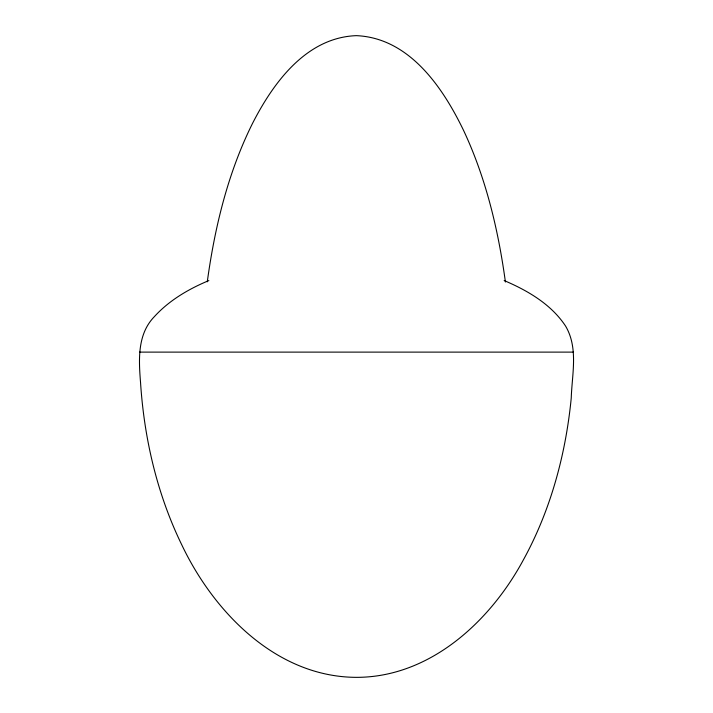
<?xml version="1.0" encoding="UTF-8"?>
<svg xmlns="http://www.w3.org/2000/svg" width="713" height="713" viewBox="0 0 713 713"><rect width="100%" height="100%" fill="white"/><g stroke="black" fill="none" stroke-linecap="round" stroke-linejoin="round"><path stroke-width="1.07" d="M504.153 280.548C527.709 290.583 551.149 304.219 565.561 326.046C578.493 347.882 572.013 374.084 571.247 397.979C565.765 454.395 550.641 510.33 523.235 560.151C490.152 621.478 429.975 677.341 356.5 677.35C276.689 677.118 213.882 612.494 181.744 544.777C157.118 494.162 144.133 438.388 140.532 382.364C138.732 359.726 137.208 334.254 154.4 316.608C169.257 300.307 188.66 288.988 208.856 280.574M207.278 281.813C214.729 227.411 227.839 173.099 252.375 123.697C273.168 82.851 306.171 37.504 356.331 35.65C409.102 37.887 442.532 86.941 463.432 130.131C485.936 177.92 498.298 229.88 505.419 282.027M139.588 352.115L573.412 352.115"/></g></svg>
